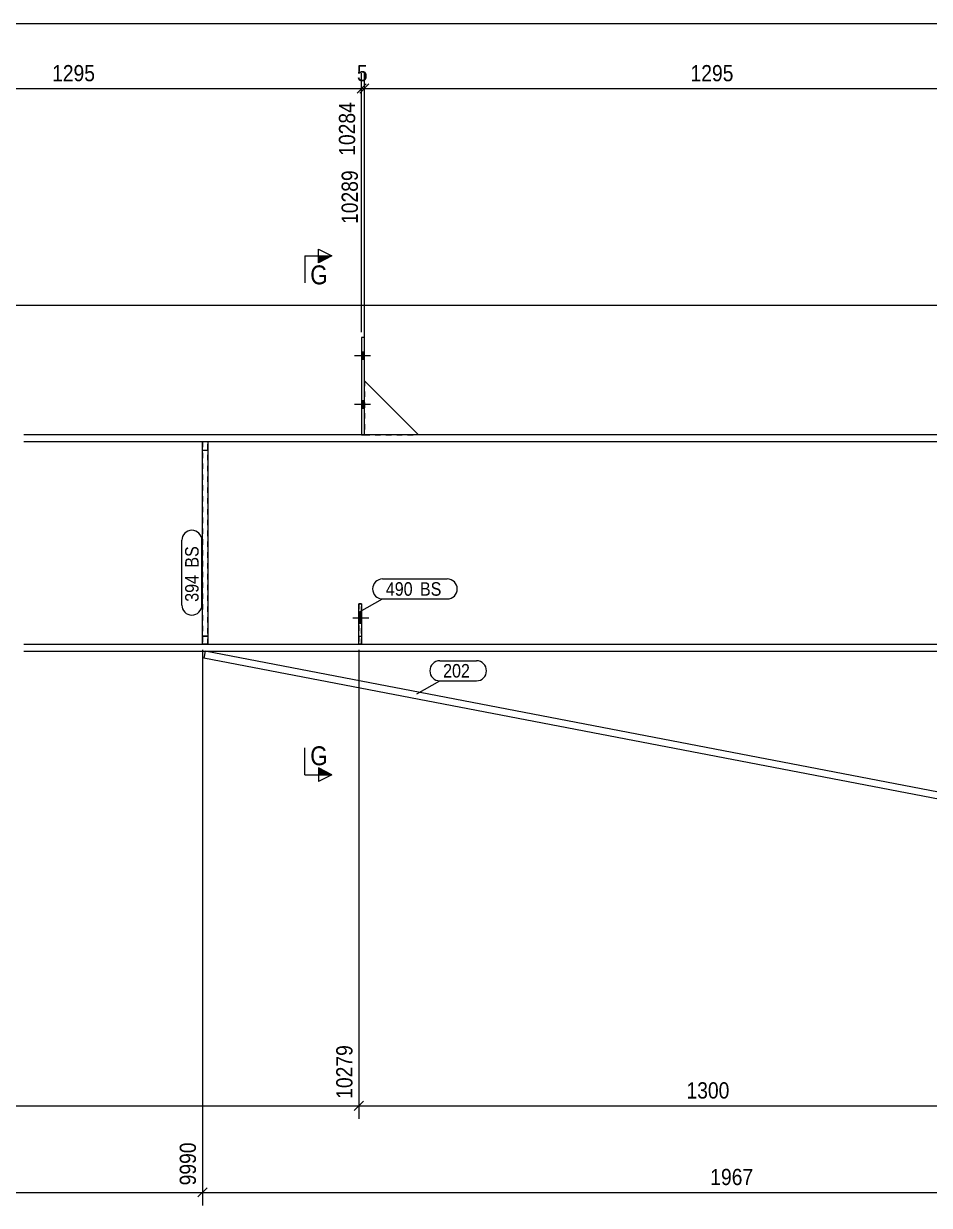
# Model space of a CAD drawing. Header units: millimetres. Extents: x 2 to 1174, y 1 to 825.
# Drawn here: x 839.1 to 1006.6, y 286.2 to 504.6 of the extents above; entities that cross this region are included whole.
import ezdxf

# ---------------------------------------------------------------- set-up
doc = ezdxf.new("R2010")
doc.units = ezdxf.units.MM
for name, pattern in [('XKITLINE00', [0]), ('XKITLINE01', [4, 1, -1, 1, -1]), ('XKITLINE02', [4, 2, -2])]:
    doc.linetypes.add(name, pattern=pattern)
for name, color, linetype, lineweight in [('Bolt', 3, 'Continuous', 0), ('Dimensions', 7, 'Continuous', 0), ('Part', 2, 'Continuous', 0), ('PartMark', 7, 'Continuous', 0), ('Section', 6, 'Continuous', 0)]:
    doc.layers.add(name, color=color, linetype=linetype, lineweight=lineweight)
doc.styles.add('ARIAL', font='ARIAL.TTF')

# ---------------------------------------------------------------- blocks, each defined once
blk = doc.blocks.new('*A13')
at = {"layer": 'Bolt'}
for points in [[(901.62, 443.93), (902.12, 443.93), (902.12, 442.53), (901.62, 442.53)], [(901.62, 443.93), (902.12, 443.93), (902.12, 442.53), (901.62, 442.53)], [(901.62, 434.93), (902.12, 434.93), (902.12, 433.53), (901.62, 433.53)], [(901.62, 434.93), (902.12, 434.93), (902.12, 433.53), (901.62, 433.53)]]:
    blk.add_hatch(color=3, dxfattribs=at).paths.add_polyline_path(points, flags=17)
at = {"layer": 'Bolt', "color": 3, "linetype": 'XKITLINE00', "lineweight": 0}
for p, q in [((902.12, 443.93), (901.62, 443.93)), ((902.12, 443.93), (901.62, 443.93)), ((903.28, 443.23), (900.28, 443.23)), ((903.28, 443.23), (900.28, 443.23)), ((902.12, 442.53), (901.62, 442.53)), ((902.12, 442.53), (901.62, 442.53)), ((902.12, 434.93), (901.62, 434.93)), ((902.12, 434.93), (901.62, 434.93)), ((903.28, 434.23), (900.28, 434.23)), ((903.28, 434.23), (900.28, 434.23)), ((902.12, 433.53), (901.62, 433.53)), ((902.12, 433.53), (901.62, 433.53))]:
    blk.add_line(p, q, dxfattribs=at)
blk = doc.blocks.new('*A16')
at = {"layer": 'Part', "color": 2, "linetype": 'XKITLINE00', "lineweight": 0}
for p, q in [((1068.85, 428.63), (839.19, 428.63)), ((1068.85, 427.33), (839.19, 427.33)), ((839.19, 389.93), (1068.85, 389.93)), ((839.19, 388.63), (1068.85, 388.63))]:
    blk.add_line(p, q, dxfattribs=at)
blk = doc.blocks.new('*A28')
at = {"layer": 'Part', "color": 2, "linetype": 'XKITLINE00', "lineweight": 0}
for p, q in [((901.12, 389.93), (901.12, 397.43)), ((901.12, 397.43), (901.62, 397.43)), ((901.62, 397.43), (901.62, 389.93))]:
    blk.add_line(p, q, dxfattribs=at)
at = {"layer": 'Part', "color": 7, "linetype": 'XKITLINE01', "lineweight": 0}
for p, q in [((901.12, 391.43), (901.62, 391.43)), ((901.62, 389.93), (901.12, 389.93))]:
    blk.add_line(p, q, dxfattribs=at)
blk = doc.blocks.new('*A29')
at = {"layer": 'Part', "color": 7, "linetype": 'XKITLINE01', "lineweight": 0}
for p, q in [((901.12, 397.43), (901.12, 389.93)), ((901.62, 397.43), (901.12, 397.43)), ((901.62, 389.93), (901.62, 397.43)), ((901.12, 391.43), (901.62, 391.43)), ((901.12, 389.93), (901.62, 389.93))]:
    blk.add_line(p, q, dxfattribs=at)
blk = doc.blocks.new('*A46')
at = {"layer": 'Part', "color": 2, "linetype": 'XKITLINE00', "lineweight": 0}
blk.add_line((912.12, 428.63), (902.12, 438.63), dxfattribs=at)
at = {"layer": 'Part', "color": 7, "linetype": 'XKITLINE01', "lineweight": 0}
for p, q in [((902.12, 438.63), (902.12, 428.63)), ((902.12, 428.63), (912.12, 428.63))]:
    blk.add_line(p, q, dxfattribs=at)
blk = doc.blocks.new('*A47')
at = {"layer": 'Part', "color": 2, "linetype": 'XKITLINE00', "lineweight": 0}
for p, q in [((902.12, 446.63), (901.62, 446.63)), ((901.62, 446.63), (901.62, 428.63)), ((902.12, 428.63), (902.12, 446.63))]:
    blk.add_line(p, q, dxfattribs=at)
at = {"layer": 'Part', "color": 7, "linetype": 'XKITLINE01', "lineweight": 0}
blk.add_line((901.62, 428.63), (902.12, 428.63), dxfattribs=at)
blk = doc.blocks.new('*A52')
at = {"layer": 'Part', "color": 7, "linetype": 'XKITLINE01', "lineweight": 0}
for p, q in [((873.19, 427.33), (872.19, 427.33)), ((872.19, 427.33), (872.19, 389.93)), ((873.19, 389.93), (873.19, 427.33)), ((872.19, 425.83), (873.19, 425.83)), ((872.19, 391.43), (873.19, 391.43)), ((872.19, 389.93), (873.19, 389.93))]:
    blk.add_line(p, q, dxfattribs=at)
blk = doc.blocks.new('*A53')
at = {"layer": 'Part', "color": 2, "linetype": 'XKITLINE00', "lineweight": 0}
for p, q in [((872.19, 389.93), (872.19, 427.33)), ((873.19, 427.33), (873.19, 389.93))]:
    blk.add_line(p, q, dxfattribs=at)
at = {"layer": 'Part', "color": 7, "linetype": 'XKITLINE01', "lineweight": 0}
for p, q in [((873.19, 427.33), (872.19, 427.33)), ((872.19, 425.83), (873.19, 425.83)), ((873.19, 391.43), (872.19, 391.43)), ((873.19, 389.93), (872.19, 389.93))]:
    blk.add_line(p, q, dxfattribs=at)
blk = doc.blocks.new('*A54')
at = {"layer": 'Part', "color": 2, "linetype": 'XKITLINE00', "lineweight": 0}
for p, q in [((872.68, 388.63), (872.44, 387.36)), ((1068.85, 349.63), (872.44, 387.36)), ((1068.85, 350.96), (872.68, 388.63)), ((1067.39, 388.63), (1068.85, 387.17))]:
    blk.add_line(p, q, dxfattribs=at)
at = {"layer": 'Part', "color": 7, "linetype": 'XKITLINE01', "lineweight": 0}
for p, q in [((872.68, 388.63), (1067.39, 388.63)), ((1068.85, 349.63), (1068.85, 387.17))]:
    blk.add_line(p, q, dxfattribs=at)
blk = doc.blocks.new('*A68')
at = {"layer": 'Bolt'}
blk.add_hatch(color=3, dxfattribs=at).paths.add_polyline_path([(901.62, 393.75), (901.12, 393.75), (901.12, 395.71), (901.62, 395.71)], flags=17)
at = {"layer": 'Bolt', "color": 3, "linetype": 'XKITLINE00', "lineweight": 0}
for p, q in [((901.62, 395.71), (901.12, 395.71)), ((902.97, 394.73), (899.97, 394.73)), ((901.62, 393.75), (901.12, 393.75))]:
    blk.add_line(p, q, dxfattribs=at)
blk = doc.blocks.new('*A69')
at = {"layer": 'Bolt', "color": 3, "linetype": 'XKITLINE02', "lineweight": 0}
for p, q in [((901.62, 395.71), (901.12, 395.71)), ((902.97, 394.73), (899.97, 394.73)), ((901.62, 393.75), (901.12, 393.75))]:
    blk.add_line(p, q, dxfattribs=at)
blk = doc.blocks.new('*A209')
at = {"layer": 'Dimensions', "color": 7, "linetype": 'XKITLINE00', "lineweight": 0}
blk.add_line((95.56, 504.63), (1070.85, 504.63), dxfattribs=at)
blk = doc.blocks.new('*A215')
at = {"layer": 'Dimensions', "color": 7, "linetype": 'XKITLINE00', "lineweight": 0}
blk.add_line((106.19, 452.63), (1068.85, 452.63), dxfattribs=at)
blk = doc.blocks.new('*A216')
at = {"layer": 'Dimensions', "color": 7, "linetype": 'XKITLINE00', "lineweight": 0}
for p, q in [((872.19, 388.93), (872.19, 286.23)), ((447.22, 288.63), (872.19, 288.63)), ((873.04, 289.48), (871.34, 287.78))]:
    blk.add_line(p, q, dxfattribs=at)
at = {"layer": 'Dimensions', "color": 3}
blk.add_point((872.19, 288.63), dxfattribs=at)
at = {"layer": 'Dimensions', "color": 3, "style": 'ARIAL', "width": 0.85}
blk.add_text('9990', height=3, rotation=90.0002, dxfattribs=at).set_placement((870.99, 289.93))
blk = doc.blocks.new('*A217')
at = {"layer": 'Dimensions', "color": 7, "linetype": 'XKITLINE00', "lineweight": 0}
for p, q in [((717.51, 388.93), (717.51, 302.23)), ((901.12, 388.93), (901.12, 302.23)), ((718.36, 305.48), (716.66, 303.78)), ((717.51, 304.63), (901.12, 304.63)), ((901.97, 305.48), (900.27, 303.78))]:
    blk.add_line(p, q, dxfattribs=at)
at = {"layer": 'Dimensions', "color": 3}
for p in [(717.51, 304.63), (901.12, 304.63)]:
    blk.add_point(p, dxfattribs=at)
at = {"layer": 'Dimensions', "color": 3, "style": 'ARIAL', "width": 0.85}
blk.add_text('10279', height=3, rotation=90.0002, dxfattribs=at).set_placement((899.92, 305.93))
blk.add_text('2600', height=3, dxfattribs=at).set_placement((804.86, 305.98))
blk = doc.blocks.new('*A224')
at = {"layer": 'PartMark', "color": 7, "linetype": 'XKITLINE00', "lineweight": 0}
for p, q in [((916.08, 386.88), (922.85, 386.88)), ((911.84, 380.79), (916.08, 383.18)), ((916.08, 383.18), (922.85, 383.18))]:
    blk.add_line(p, q, dxfattribs=at)
for centre, start, end in [((916.08, 385.03), 90, 270), ((922.85, 385.03), 270, 90)]:
    blk.add_arc(centre, 1.85, start, end, dxfattribs=at)
at = {"layer": 'PartMark', "color": 3, "style": 'ARIAL', "width": 0.85}
blk.add_text('202', height=2.5, dxfattribs=at).set_placement((916.68, 383.78))
blk = doc.blocks.new('*A234')
at = {"layer": 'PartMark', "color": 7, "linetype": 'XKITLINE00', "lineweight": 0}
for p, q in [((905.49, 402), (917.45, 402)), ((901.25, 395.9), (905.49, 398.3)), ((905.49, 398.3), (917.45, 398.3))]:
    blk.add_line(p, q, dxfattribs=at)
for centre, start, end in [((905.49, 400.15), 90, 270), ((917.45, 400.15), 270, 90)]:
    blk.add_arc(centre, 1.85, start, end, dxfattribs=at)
at = {"layer": 'PartMark', "color": 3, "style": 'ARIAL', "width": 0.85}
for s, p in [('490', (906.09, 398.9)), ('BS', (912.4, 398.9))]:
    blk.add_text(s, height=2.5, dxfattribs=at).set_placement(p)
blk = doc.blocks.new('*A235')
at = {"layer": 'PartMark', "color": 7, "linetype": 'XKITLINE00', "lineweight": 0}
for p, q in [((868.39, 397.18), (868.39, 409.14)), ((872.09, 397.18), (872.09, 409.14))]:
    blk.add_line(p, q, dxfattribs=at)
for centre, start, end in [((870.24, 409.14), 360, 180), ((870.24, 397.18), 180, 360)]:
    blk.add_arc(centre, 1.85, start, end, dxfattribs=at)
at = {"layer": 'PartMark', "color": 3, "style": 'ARIAL', "width": 0.85}
for s, p in [('BS', (871.49, 404.09)), ('394', (871.49, 397.78))]:
    blk.add_text(s, height=2.5, rotation=90.0002, dxfattribs=at).set_placement(p)
blk = doc.blocks.new('*A244')
at = {"layer": 'Section'}
for points in [[(893.62, 461.7), (896.12, 461.7), (893.62, 460.45)], [(893.62, 367.07), (896.12, 365.82), (893.62, 365.82)]]:
    blk.add_hatch(color=3, dxfattribs=at).paths.add_polyline_path(points, flags=17)
at = {"layer": 'Section', "color": 1, "linetype": 'XKITLINE00', "lineweight": 0}
for p, q in [((891.12, 461.7), (891.12, 456.7)), ((891.12, 461.7), (896.12, 461.7)), ((891.12, 365.82), (891.12, 370.82)), ((891.12, 365.82), (896.12, 365.82))]:
    blk.add_line(p, q, dxfattribs=at)
at = {"layer": 'Section', "color": 3, "linetype": 'XKITLINE00', "lineweight": 0}
for p, q in [((893.62, 460.45), (893.62, 462.95)), ((893.62, 462.95), (896.12, 461.7)), ((896.12, 461.7), (893.62, 460.45)), ((896.12, 365.82), (893.62, 367.07)), ((893.62, 367.07), (893.62, 364.57)), ((896.12, 365.82), (893.62, 364.57))]:
    blk.add_line(p, q, dxfattribs=at)
at = {"layer": 'Section', "color": 7, "style": 'ARIAL', "width": 0.85}
for p in [(892.12, 456.45), (892.12, 367.57)]:
    blk.add_text('G', height=3.5, dxfattribs=at).set_placement(p)
blk = doc.blocks.new('*A272')
at = {"layer": 'Dimensions', "color": 7, "linetype": 'XKITLINE00', "lineweight": 0}
for p, q in [((872.19, 388.93), (872.19, 286.23)), ((1068.85, 387.63), (1068.85, 286.23)), ((873.04, 289.48), (871.34, 287.78)), ((872.19, 288.63), (1068.85, 288.63)), ((1069.7, 289.48), (1068, 287.78))]:
    blk.add_line(p, q, dxfattribs=at)
at = {"layer": 'Dimensions', "color": 3}
for p in [(872.19, 288.63), (1068.85, 288.63)]:
    blk.add_point(p, dxfattribs=at)
at = {"layer": 'Dimensions', "color": 3, "style": 'ARIAL', "width": 0.85}
blk.add_text('11957', height=3, rotation=90.0002, dxfattribs=at).set_placement((1067.65, 289.93))
blk.add_text('1967', height=3, dxfattribs=at).set_placement((966.07, 289.98))
blk = doc.blocks.new('*A273')
at = {"layer": 'Dimensions', "color": 7, "linetype": 'XKITLINE00', "lineweight": 0}
for p, q in [((901.12, 388.93), (901.12, 302.23)), ((1031.12, 357.11), (1031.12, 302.23)), ((901.97, 305.48), (900.27, 303.78)), ((901.12, 304.63), (1031.12, 304.63)), ((1031.97, 305.48), (1030.27, 303.78))]:
    blk.add_line(p, q, dxfattribs=at)
at = {"layer": 'Dimensions', "color": 3}
for p in [(901.12, 304.63), (1031.12, 304.63)]:
    blk.add_point(p, dxfattribs=at)
at = {"layer": 'Dimensions', "color": 3, "style": 'ARIAL', "width": 0.85}
blk.add_text('11579', height=3, rotation=90.0002, dxfattribs=at).set_placement((1029.92, 305.93))
blk.add_text('1300', height=3, dxfattribs=at).set_placement((961.67, 305.98))
blk = doc.blocks.new('*A276')
at = {"layer": 'Dimensions', "color": 7, "linetype": 'XKITLINE00', "lineweight": 0}
for p, q in [((796.09, 439.63), (796.09, 495.48)), ((901.62, 447.63), (901.62, 495.48)), ((796.94, 493.48), (795.24, 491.78)), ((796.09, 492.63), (901.62, 492.63)), ((902.47, 493.48), (900.77, 491.78))]:
    blk.add_line(p, q, dxfattribs=at)
at = {"layer": 'Dimensions', "color": 3}
for p in [(796.09, 492.63), (901.62, 492.63)]:
    blk.add_point(p, dxfattribs=at)
at = {"layer": 'Dimensions', "color": 3, "style": 'ARIAL', "width": 0.85}
blk.add_text('1295', height=3, dxfattribs=at).set_placement((844.4, 493.98))
blk.add_text('10284', height=3, rotation=90.0002, dxfattribs=at).set_placement((900.42, 480.21))
blk = doc.blocks.new('*A277')
at = {"layer": 'Dimensions', "color": 7, "linetype": 'XKITLINE00', "lineweight": 0}
for p, q in [((901.62, 447.63), (901.62, 495.48)), ((902.12, 439.63), (902.12, 495.48)), ((902.47, 493.48), (900.77, 491.78)), ((902.97, 493.48), (901.27, 491.78)), ((901.62, 492.63), (902.12, 492.63))]:
    blk.add_line(p, q, dxfattribs=at)
at = {"layer": 'Dimensions', "color": 3}
for p in [(901.62, 492.63), (902.12, 492.63)]:
    blk.add_point(p, dxfattribs=at)
at = {"layer": 'Dimensions', "color": 3, "style": 'ARIAL', "width": 0.85}
blk.add_text('5', height=3, dxfattribs=at).set_placement((900.75, 493.98))
blk.add_text('10289', height=3, rotation=90.0002, dxfattribs=at).set_placement((900.92, 467.61))
blk = doc.blocks.new('*A278')
at = {"layer": 'Dimensions', "color": 7, "linetype": 'XKITLINE00', "lineweight": 0}
for p, q in [((902.12, 439.63), (902.12, 495.48)), ((1031.62, 447.63), (1031.62, 495.48)), ((902.97, 493.48), (901.27, 491.78)), ((902.12, 492.63), (1031.62, 492.63)), ((1032.47, 493.48), (1030.77, 491.78))]:
    blk.add_line(p, q, dxfattribs=at)
at = {"layer": 'Dimensions', "color": 3}
for p in [(902.12, 492.63), (1031.62, 492.63)]:
    blk.add_point(p, dxfattribs=at)
at = {"layer": 'Dimensions', "color": 3, "style": 'ARIAL', "width": 0.85}
blk.add_text('1295', height=3, dxfattribs=at).set_placement((962.42, 493.98))
blk.add_text('11584', height=3, rotation=90.0002, dxfattribs=at).set_placement((1030.42, 480.21))

msp = doc.modelspace()

# ---------------------------------------------------------------- block references
at = {"lineweight": 0}
for name in ['*A209', '*A276', '*A277', '*A278', '*A244', '*A215', '*A47', '*A13', '*A46', '*A52', '*A53', '*A235', '*A234', '*A68', '*A69', '*A28', '*A29', '*A216', '*A217', '*A272', '*A273', '*A54', '*A224']:
    msp.add_blockref(name, (0, 0), dxfattribs=at)
at = {"layer": 'Part', "lineweight": 0}
msp.add_blockref('*A16', (0, 0), dxfattribs=at)

doc.saveas('drawing.dxf')
